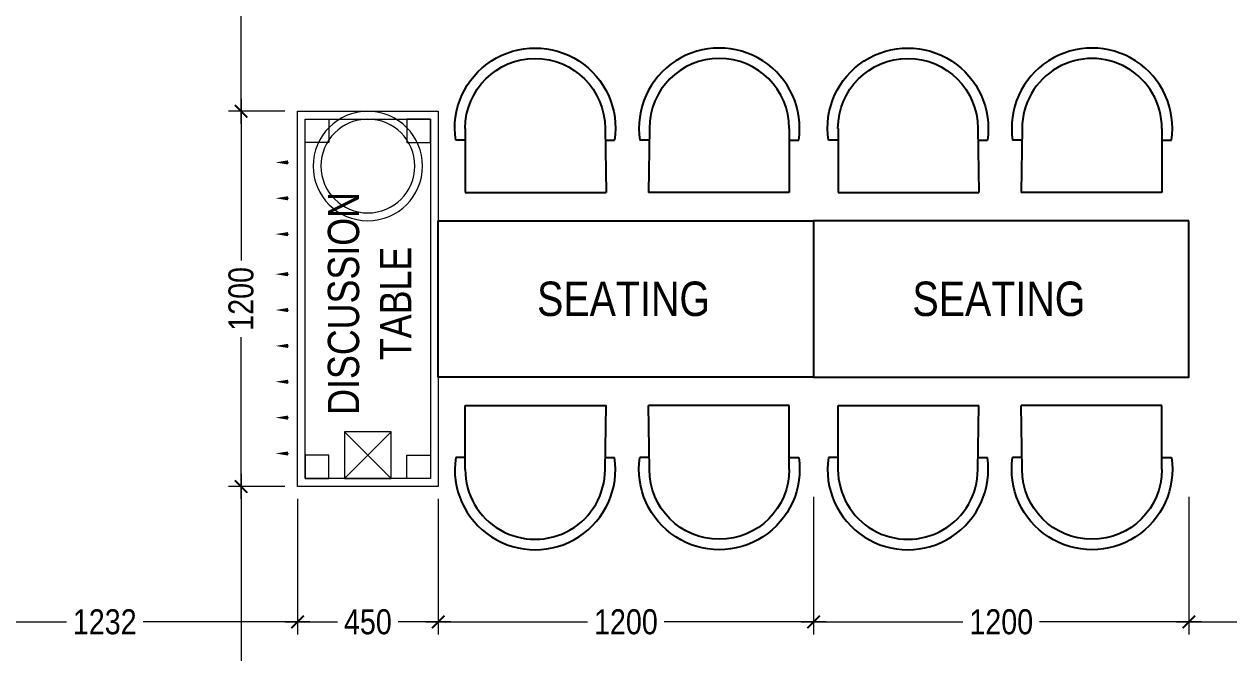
# Model space of a CAD drawing. Header units: millimetres. Extents: x 7389 to 27936, y -894474 to -881284.
# Drawn here: x 18225 to 22076, y -892167 to -890155 of the extents above; entities that cross this region are included whole.
import ezdxf
from ezdxf.lldxf.tags import DXFTag

# ---------------------------------------------------------------- set-up
doc = ezdxf.new("R2010")
doc.units = ezdxf.units.MM
doc.header["$LTSCALE"] = 40
doc.header["$MEASUREMENT"] = 0
doc.header["$PDMODE"] = 3
doc.linetypes.add('HIDDEN2', pattern=[0.1875, 0.125, -0.0625])
for name, color, linetype, lineweight in [('dimensions', 149, 'Continuous', 5), ('Floor-Unit', 1, 'Continuous', 13), ('LENS_PARTITION', 21, 'Continuous', 25), ('LENS_TEXT', 31, 'HIDDEN2', 5), ('LN-ELEVATION-1', 81, 'Continuous', 25), ('LN-ELEVATION-5', 167, 'Continuous', 5)]:
    doc.layers.add(name, color=color, linetype=linetype, lineweight=lineweight)
doc.styles.get("Standard").update_dxf_attribs({"font": 'ARIALN.TTF'})
tags = doc.linetypes.add('DASHED2', pattern=[0.375, 0.25, -0.125]).pattern_tags.tags
tags[6:7] = [DXFTag(74, 4), DXFTag(75, 0), DXFTag(340, '0'), DXFTag(46, 1.0), DXFTag(50, 0.0), DXFTag(44, 0.0), DXFTag(45, 0.0)]
tags[4:5] = [DXFTag(74, 4), DXFTag(75, 0), DXFTag(340, '0'), DXFTag(46, 1.0), DXFTag(50, 0.0), DXFTag(44, 0.0), DXFTag(45, 0.0)]
doc.dimstyles.new('Working', dxfattribs={"dimscale": 0.8, "dimtxt": 100, "dimasz": 50, "dimexe": 50, "dimexo": 50, "dimgap": 25, "dimtad": 0, "dimdec": 0, "dimzin": 0, "dimdsep": 46, "dimtxsty": 'Standard', "dimblk": 'ARCHTICK', "dimcen": 0, "dimdle": 50, "dimclrd": 250, "dimclre": 8, "dimclrt": 7, "dimadec": 0, "dimazin": 0, "dimtfac": 1, "dimtdec": 0, "dimtofl": 0, "dimtmove": 1, "dimatfit": 3, "dimfxl": 3, "dimtolj": 1, "dimlwd": 5, "dimlwe": 0, "dimarcsym": 0})

# ---------------------------------------------------------------- blocks, each defined once
blk = doc.blocks.new('GHMHHGD')
at = {"layer": 'LENS_PARTITION'}
for p, q in [((166.7, 201.3), (166.7, 231.6)), ((204.8, 201), (0, 204.1)), ((0, -204.1), (0, 204.1)), ((0, -245.9), (0, -147.2)), ((204.8, -245.9), (0, -245.9)), ((166.7, -245.9), (166.7, -276.5))]:
    blk.add_line(p, q, dxfattribs=at)
for radius, start, end in [(256.9, 261.4591, 98.5409), (223.5, 270, 90)]:
    blk.add_arc((204.8, -22.5), radius, start, end, dxfattribs=at)
blk = doc.blocks.new('D-Table-1200')
at = {"layer": 'LN-ELEVATION-1', "linetype": 'ByBlock', "lineweight": -2}
for p, q in [((-1094.5, -480.3), (-1094.5, -479)), ((-979.8, -480.3), (-979.8, -479)), ((-865.1, -480.3), (-865.1, -479)), ((-750.4, -480.3), (-750.4, -479)), ((-635.6, -480.3), (-635.6, -479)), ((-520.9, -480.3), (-520.9, -479)), ((-392.9, -480.3), (-392.9, -479)), ((-278.1, -480.3), (-278.1, -479)), ((-163.4, -480.3), (-163.4, -479))]:
    blk.add_line(p, q, dxfattribs=at)
for points in [[(0, 0), (-1200, 0), (-1200, -450), (0, -450)], [(-25, -25), (-1175, -25), (-1175, -425), (-25, -425)]]:
    blk.add_lwpolyline(points, close=True, dxfattribs=at)
for radius in [175, 150]:
    blk.add_circle((-175, -225), radius, dxfattribs=at)
for points in [[(-1087.9, -480.3), (-1101.2, -480.3), (-1094.5, -520.3)], [(-973.1, -480.3), (-986.5, -480.3), (-979.8, -520.3)], [(-858.4, -480.3), (-871.8, -480.3), (-865.1, -520.3)], [(-743.7, -480.3), (-757, -480.3), (-750.4, -520.3)], [(-629, -480.3), (-642.3, -480.3), (-635.6, -520.3)], [(-514.2, -480.3), (-527.6, -480.3), (-520.9, -520.3)], [(-386.2, -480.3), (-399.5, -480.3), (-392.9, -520.3)], [(-271.5, -480.3), (-284.8, -480.3), (-278.1, -520.3)], [(-156.7, -480.3), (-170.1, -480.3), (-163.4, -520.3)]]:
    blk.add_solid(points, dxfattribs=at)
at = {"layer": 'LN-ELEVATION-5', "linetype": 'ByBlock', "lineweight": -2}
for p, q in [((-1025, -300), (-1175, -150)), ((-1175, -300), (-1025, -150))]:
    blk.add_line(p, q, dxfattribs=at)
for points in [[(-1100, -25), (-1175, -25), (-1175, -100), (-1100, -100)], [(-100, -25), (-25, -25), (-25, -100), (-100, -100)], [(-1025, -300), (-1175, -300), (-1175, -150), (-1025, -150)], [(-1100, -425), (-1175, -425), (-1175, -350), (-1100, -350)], [(-100, -425), (-25, -425), (-25, -350), (-100, -350)]]:
    blk.add_lwpolyline(points, close=True, dxfattribs=at)
blk = doc.blocks.new('_ArchTick')
at = {"const_width": 0.15}
blk.add_lwpolyline([(-0.5, -0.5), (0.5, 0.5)], dxfattribs=at)
blk = doc.blocks.new('*D91')
at = {"layer": 'Defpoints', "color": 0, "ltscale": 50, "transparency": 16777216}
for p in [(17866.2, -891634.3), (19098.7, -891634.3), (19098.7, -892067.7)]:
    blk.add_point(p, dxfattribs=at)
at = {"layer": 'dimensions', "color": 8, "linetype": 'DASHED2', "lineweight": 0, "ltscale": 50, "transparency": 16777216}
for p, q in [((17866.2, -891674.3), (17866.2, -892107.7)), ((19098.7, -891674.3), (19098.7, -892107.7))]:
    blk.add_line(p, q, dxfattribs=at)
at = {"layer": 'dimensions', "color": 250, "linetype": 'DASHED2', "lineweight": 5, "ltscale": 50, "transparency": 16777216}
for p, q in [((17826.2, -892067.7), (18367.9, -892067.7)), ((19138.7, -892067.7), (18597.1, -892067.7))]:
    blk.add_line(p, q, dxfattribs=at)
at = {"layer": 'dimensions', "color": 250, "lineweight": 5, "ltscale": 50, "transparency": 16777216, "xscale": 40, "yscale": 40, "zscale": 40, "rotation": 180}
blk.add_blockref('_ArchTick', (17866.2, -892067.7), dxfattribs=at)
at = {"layer": 'dimensions', "color": 250, "lineweight": 5, "ltscale": 50, "transparency": 16777216, "xscale": 40, "yscale": 40, "zscale": 40}
blk.add_blockref('_ArchTick', (19098.7, -892067.7), dxfattribs=at)
at = {"layer": 'dimensions', "color": 7, "ltscale": 50, "transparency": 16777216, "insert": (18482.5, -892067.7), "char_height": 80, "attachment_point": 5, "bg_fill": 3, "box_fill_scale": 1.25, "bg_fill_color": 9, "bg_fill_true_color": 13158600, "bg_fill_transparency": 0}
blk.add_mtext('\\A1;1232', dxfattribs=at)
blk = doc.blocks.new('*D92')
at = {"layer": 'Defpoints', "color": 0, "ltscale": 50, "transparency": 16777216}
for p in [(19098.7, -891634.3), (19548.7, -891634.3), (19548.7, -892067.7)]:
    blk.add_point(p, dxfattribs=at)
at = {"layer": 'dimensions', "color": 8, "linetype": 'DASHED2', "lineweight": 0, "ltscale": 50, "transparency": 16777216}
for p, q in [((19098.7, -891674.3), (19098.7, -892107.7)), ((19548.7, -891674.3), (19548.7, -892107.7))]:
    blk.add_line(p, q, dxfattribs=at)
at = {"layer": 'dimensions', "color": 250, "linetype": 'DASHED2', "lineweight": 5, "ltscale": 50, "transparency": 16777216}
for p, q in [((19058.7, -892067.7), (19230, -892067.7)), ((19588.7, -892067.7), (19417.4, -892067.7))]:
    blk.add_line(p, q, dxfattribs=at)
at = {"layer": 'dimensions', "color": 250, "lineweight": 5, "ltscale": 50, "transparency": 16777216, "xscale": 40, "yscale": 40, "zscale": 40, "rotation": 180}
blk.add_blockref('_ArchTick', (19098.7, -892067.7), dxfattribs=at)
at = {"layer": 'dimensions', "color": 250, "lineweight": 5, "ltscale": 50, "transparency": 16777216, "xscale": 40, "yscale": 40, "zscale": 40}
blk.add_blockref('_ArchTick', (19548.7, -892067.7), dxfattribs=at)
at = {"layer": 'dimensions', "color": 7, "ltscale": 50, "transparency": 16777216, "insert": (19323.7, -892067.7), "char_height": 80, "attachment_point": 5, "bg_fill": 3, "box_fill_scale": 1.25, "bg_fill_color": 9, "bg_fill_true_color": 13158600, "bg_fill_transparency": 0}
blk.add_mtext('\\A1;450', dxfattribs=at)
blk = doc.blocks.new('*D93')
at = {"layer": 'Defpoints', "color": 0, "ltscale": 50, "transparency": 16777216}
for p in [(20748.7, -891284.3), (19548.7, -891634.3), (20748.7, -892067.7)]:
    blk.add_point(p, dxfattribs=at)
at = {"layer": 'dimensions', "color": 8, "linetype": 'DASHED2', "lineweight": 0, "ltscale": 50, "transparency": 16777216}
for p, q in [((19548.7, -891674.3), (19548.7, -892107.7)), ((20748.7, -891667.7), (20748.7, -892107.7))]:
    blk.add_line(p, q, dxfattribs=at)
at = {"layer": 'dimensions', "color": 250, "linetype": 'DASHED2', "lineweight": 5, "ltscale": 50, "transparency": 16777216}
for p, q in [((19508.7, -892067.7), (20033.9, -892067.7)), ((20788.7, -892067.7), (20263.5, -892067.7))]:
    blk.add_line(p, q, dxfattribs=at)
at = {"layer": 'dimensions', "color": 250, "lineweight": 5, "ltscale": 50, "transparency": 16777216, "xscale": 40, "yscale": 40, "zscale": 40, "rotation": 180}
blk.add_blockref('_ArchTick', (19548.7, -892067.7), dxfattribs=at)
at = {"layer": 'dimensions', "color": 250, "lineweight": 5, "ltscale": 50, "transparency": 16777216, "xscale": 40, "yscale": 40, "zscale": 40}
blk.add_blockref('_ArchTick', (20748.7, -892067.7), dxfattribs=at)
at = {"layer": 'dimensions', "color": 7, "ltscale": 50, "transparency": 16777216, "insert": (20148.7, -892067.7), "char_height": 80, "attachment_point": 5, "bg_fill": 3, "box_fill_scale": 1.25, "bg_fill_color": 9, "bg_fill_true_color": 13158600, "bg_fill_transparency": 0}
blk.add_mtext('\\A1;1200', dxfattribs=at)
blk = doc.blocks.new('*D94')
at = {"layer": 'Defpoints', "color": 0, "ltscale": 50, "transparency": 16777216}
for p in [(20748.7, -891284.3), (21948.7, -891284.3), (21948.7, -892067.7)]:
    blk.add_point(p, dxfattribs=at)
at = {"layer": 'dimensions', "color": 8, "linetype": 'DASHED2', "lineweight": 0, "ltscale": 50, "transparency": 16777216}
for p, q in [((20748.7, -891667.7), (20748.7, -892107.7)), ((21948.7, -891667.7), (21948.7, -892107.7))]:
    blk.add_line(p, q, dxfattribs=at)
at = {"layer": 'dimensions', "color": 250, "linetype": 'DASHED2', "lineweight": 5, "ltscale": 50, "transparency": 16777216}
for p, q in [((20708.7, -892067.7), (21233.9, -892067.7)), ((21988.7, -892067.7), (21463.5, -892067.7))]:
    blk.add_line(p, q, dxfattribs=at)
at = {"layer": 'dimensions', "color": 250, "lineweight": 5, "ltscale": 50, "transparency": 16777216, "xscale": 40, "yscale": 40, "zscale": 40, "rotation": 180}
blk.add_blockref('_ArchTick', (20748.7, -892067.7), dxfattribs=at)
at = {"layer": 'dimensions', "color": 250, "lineweight": 5, "ltscale": 50, "transparency": 16777216, "xscale": 40, "yscale": 40, "zscale": 40}
blk.add_blockref('_ArchTick', (21948.7, -892067.7), dxfattribs=at)
at = {"layer": 'dimensions', "color": 7, "ltscale": 50, "transparency": 16777216, "insert": (21348.7, -892067.7), "char_height": 80, "attachment_point": 5, "bg_fill": 3, "box_fill_scale": 1.25, "bg_fill_color": 9, "bg_fill_true_color": 13158600, "bg_fill_transparency": 0}
blk.add_mtext('\\A1;1200', dxfattribs=at)
blk = doc.blocks.new('*D95')
at = {"layer": 'Defpoints', "color": 0, "ltscale": 50, "transparency": 16777216}
for p in [(21948.7, -891284.3), (23148.7, -891884.9), (23148.7, -892067.7)]:
    blk.add_point(p, dxfattribs=at)
at = {"layer": 'dimensions', "color": 8, "linetype": 'DASHED2', "lineweight": 0, "ltscale": 50, "transparency": 16777216}
for p, q in [((21948.7, -891667.7), (21948.7, -892107.7)), ((23148.7, -891924.9), (23148.7, -892107.7))]:
    blk.add_line(p, q, dxfattribs=at)
at = {"layer": 'dimensions', "color": 250, "linetype": 'DASHED2', "lineweight": 5, "ltscale": 50, "transparency": 16777216}
for p, q in [((21908.7, -892067.7), (22433.9, -892067.7)), ((23188.7, -892067.7), (22663.4, -892067.7))]:
    blk.add_line(p, q, dxfattribs=at)
at = {"layer": 'dimensions', "color": 250, "lineweight": 5, "ltscale": 50, "transparency": 16777216, "xscale": 40, "yscale": 40, "zscale": 40, "rotation": 180}
blk.add_blockref('_ArchTick', (21948.7, -892067.7), dxfattribs=at)
at = {"layer": 'dimensions', "color": 250, "lineweight": 5, "ltscale": 50, "transparency": 16777216, "xscale": 40, "yscale": 40, "zscale": 40}
blk.add_blockref('_ArchTick', (23148.7, -892067.7), dxfattribs=at)
at = {"layer": 'dimensions', "color": 7, "ltscale": 50, "transparency": 16777216, "insert": (22548.7, -892067.7), "char_height": 80, "attachment_point": 5, "bg_fill": 3, "box_fill_scale": 1.25, "bg_fill_color": 9, "bg_fill_true_color": 13158600, "bg_fill_transparency": 0}
blk.add_mtext('\\A1;1200', dxfattribs=at)
blk = doc.blocks.new('*D107')
at = {"layer": 'Defpoints', "color": 0, "ltscale": 50, "transparency": 16777216}
for p in [(18918.5, -890434.3), (19098.7, -890434.3), (19098.7, -891634.3)]:
    blk.add_point(p, dxfattribs=at)
at = {"layer": 'dimensions', "color": 250, "linetype": 'DASHED2', "lineweight": 5, "ltscale": 50, "transparency": 16777216}
for p, q in [((18918.5, -890394.3), (18918.5, -890919.6)), ((18918.5, -891674.3), (18918.5, -891149.1))]:
    blk.add_line(p, q, dxfattribs=at)
at = {"layer": 'dimensions', "color": 8, "linetype": 'DASHED2', "lineweight": 0, "ltscale": 50, "transparency": 16777216}
for p, q in [((19058.7, -890434.3), (18878.5, -890434.3)), ((19058.7, -891634.3), (18878.5, -891634.3))]:
    blk.add_line(p, q, dxfattribs=at)
at = {"layer": 'dimensions', "color": 250, "lineweight": 5, "ltscale": 50, "transparency": 16777216, "xscale": 40, "yscale": 40, "zscale": 40}
for p, rotation in [((18918.5, -890434.3), 90), ((18918.5, -891634.3), 270)]:
    blk.add_blockref('_ArchTick', p, dxfattribs=dict(at, rotation=rotation))
at = {"layer": 'dimensions', "color": 7, "ltscale": 50, "transparency": 16777216, "insert": (18918.5, -891034.3), "char_height": 80, "attachment_point": 5, "rotation": 90, "bg_fill": 3, "box_fill_scale": 1.25, "bg_fill_color": 9, "bg_fill_true_color": 13158600, "bg_fill_transparency": 0}
blk.add_mtext('\\A1;1200', dxfattribs=at)
blk = doc.blocks.new('*D108')
at = {"layer": 'Defpoints', "color": 0, "ltscale": 50, "transparency": 16777216}
for p in [(18918.5, -888739.9), (18956.9, -888739.9), (19098.7, -890434.3)]:
    blk.add_point(p, dxfattribs=at)
at = {"layer": 'dimensions', "color": 250, "linetype": 'DASHED2', "lineweight": 5, "ltscale": 50, "transparency": 16777216}
for p, q in [((18918.5, -888699.9), (18918.5, -889472.4)), ((18918.5, -890474.3), (18918.5, -889701.9))]:
    blk.add_line(p, q, dxfattribs=at)
at = {"layer": 'dimensions', "color": 8, "linetype": 'DASHED2', "lineweight": 0, "ltscale": 50, "transparency": 16777216}
for p, q in [((18918.5, -888739.9), (18878.5, -888739.9)), ((19058.7, -890434.3), (18878.5, -890434.3))]:
    blk.add_line(p, q, dxfattribs=at)
at = {"layer": 'dimensions', "color": 250, "lineweight": 5, "ltscale": 50, "transparency": 16777216, "xscale": 40, "yscale": 40, "zscale": 40}
for p, rotation in [((18918.5, -888739.9), 90), ((18918.5, -890434.3), 270)]:
    blk.add_blockref('_ArchTick', p, dxfattribs=dict(at, rotation=rotation))
at = {"layer": 'dimensions', "color": 7, "ltscale": 50, "transparency": 16777216, "insert": (18918.5, -889587.1), "char_height": 80, "attachment_point": 5, "rotation": 90, "bg_fill": 3, "box_fill_scale": 1.25, "bg_fill_color": 9, "bg_fill_true_color": 13158600, "bg_fill_transparency": 0}
blk.add_mtext('\\A1;1694', dxfattribs=at)
blk = doc.blocks.new('*D109')
at = {"layer": 'Defpoints', "color": 0, "ltscale": 50, "transparency": 16777216}
for p in [(19098.7, -891634.3), (18918.5, -893194.7), (18973, -893194.7)]:
    blk.add_point(p, dxfattribs=at)
at = {"layer": 'dimensions', "color": 250, "linetype": 'DASHED2', "lineweight": 5, "ltscale": 50, "transparency": 16777216}
for p, q in [((18918.5, -891594.3), (18918.5, -892299.8)), ((18918.5, -893234.7), (18918.5, -892529.3))]:
    blk.add_line(p, q, dxfattribs=at)
at = {"layer": 'dimensions', "color": 8, "linetype": 'DASHED2', "lineweight": 0, "ltscale": 50, "transparency": 16777216}
for p, q in [((19058.7, -891634.3), (18878.5, -891634.3)), ((18933, -893194.7), (18878.5, -893194.7))]:
    blk.add_line(p, q, dxfattribs=at)
at = {"layer": 'dimensions', "color": 250, "lineweight": 5, "ltscale": 50, "transparency": 16777216, "xscale": 40, "yscale": 40, "zscale": 40}
for p, rotation in [((18918.5, -891634.3), 90), ((18918.5, -893194.7), 270)]:
    blk.add_blockref('_ArchTick', p, dxfattribs=dict(at, rotation=rotation))
at = {"layer": 'dimensions', "color": 7, "ltscale": 50, "transparency": 16777216, "insert": (18918.5, -892414.5), "char_height": 80, "attachment_point": 5, "rotation": 90, "bg_fill": 3, "box_fill_scale": 1.25, "bg_fill_color": 9, "bg_fill_true_color": 13158600, "bg_fill_transparency": 0}
blk.add_mtext('\\A1;1560', dxfattribs=at)

msp = doc.modelspace()

# ---------------------------------------------------------------- linework, layer by layer
at = {"layer": 'LENS_PARTITION'}
for points in [[(19548.7, -890784.3), (20748.7, -890784.3), (20748.7, -891284.3), (19548.7, -891284.3)], [(21948.7, -890784.3), (20748.7, -890784.3), (20748.7, -891284.3), (21948.7, -891284.3)]]:
    msp.add_lwpolyline(points, close=True, dxfattribs=at)

# ---------------------------------------------------------------- block references
at = {"xscale": -1}
for p, rotation in [((19881, -890693.6), 270.0000811450334), ((21072.7, -890693.6), 269.9999188549666), ((20424.7, -891375), 90.0000811450334), ((21616.4, -891375), 89.9999188549666)]:
    msp.add_blockref('GHMHHGD', p, dxfattribs=dict(at, rotation=rotation))
for p, rotation in [((20424.7, -890693.6), 90.00008114503338), ((21616.4, -890693.6), 89.99991885496658), ((19881, -891375), 270.0000811450333), ((21072.7, -891375), 269.9999188549666)]:
    msp.add_blockref('GHMHHGD', p, dxfattribs=dict(rotation=rotation))
at = {"layer": 'Floor-Unit', "xscale": -1, "rotation": 270}
msp.add_blockref('D-Table-1200', (19548.7, -890434.3), dxfattribs=at)

# ---------------------------------------------------------------- texts
at = {"layer": 'LENS_TEXT', "linetype": 'Continuous', "ltscale": 3, "insert": (19329.1, -891048.8), "char_height": 100, "width": 551.363, "attachment_point": 5, "rotation": 90}
msp.add_mtext('\\pxqc;DISCUSSION TABLE', dxfattribs=at)
at = {"layer": 'LENS_TEXT', "char_height": 110, "attachment_point": 1}
for insert in [(19864.7, -890979), (21064.7, -890979)]:
    msp.add_mtext_dynamic_manual_height_columns('SEATING ', width=237.441, gutter_width=12.5, heights=[0], dxfattribs=dict(at, insert=insert))

# ---------------------------------------------------------------- next in the draw order: dimensions: what is measured, and where the dimension line sits
at = {"layer": 'dimensions', "color": 3, "ltscale": 50, "true_color": 0x15f609}
dim = msp.add_linear_dim(base=(19098.7063, -892067.661), p1=(17866.2447, -891634.3289), p2=(19098.7063, -891634.3289), dimstyle='Working', override={"dimfxl": 500, "dimfxlon": 1, "dimtfill": 1, "dimarcsym": 1}, dxfattribs=at)
dim.commit()
dim.dimension.update_dxf_attribs({"geometry": '*D91', "text_midpoint": (18482.4755, -892067.661)})

# ---------------------------------------------------------------- next in the draw order: dimensions: what is measured, and where the dimension line sits
dim = msp.add_linear_dim(base=(19548.7, -892067.7), p1=(19098.7, -891634.3), p2=(19548.7, -891634.3), dimstyle='Working', override={"dimfxl": 500, "dimfxlon": 1, "dimtfill": 1, "dimarcsym": 1}, dxfattribs=at)
dim.commit()
dim.dimension.update_dxf_attribs({"geometry": '*D92', "text_midpoint": (19323.7, -892067.7)})

# ---------------------------------------------------------------- next in the draw order: dimensions: what is measured, and where the dimension line sits
dim = msp.add_linear_dim(base=(18918.5, -890434.3), p1=(19098.7, -891634.3), p2=(19098.7, -890434.3), angle=90, dimstyle='Working', override={"dimfxl": 500, "dimfxlon": 1, "dimtfill": 1, "dimarcsym": 1}, dxfattribs=at)
dim.commit()
dim.dimension.update_dxf_attribs({"geometry": '*D107', "text_midpoint": (18918.5, -891034.3)})
dim = msp.add_linear_dim(base=(20748.7, -892067.7), p1=(19548.7, -891634.3), p2=(20748.7, -891284.3), dimstyle='Working', override={"dimfxl": 500, "dimfxlon": 1, "dimtfill": 1, "dimarcsym": 1}, dxfattribs=at)
dim.commit()
dim.dimension.update_dxf_attribs({"geometry": '*D93', "text_midpoint": (20148.7, -892067.7)})

# ---------------------------------------------------------------- next in the draw order: dimensions: what is measured, and where the dimension line sits
for base, p1, p2, picture, middle in [((18918.5, -888739.9), (19098.7, -890434.3), (18956.9, -888739.9), '*D108', (18918.5, -889587.1)), ((18918.5, -893194.7), (19098.7, -891634.3), (18973, -893194.7), '*D109', (18918.5, -892414.5))]:
    dim = msp.add_linear_dim(base=base, p1=p1, p2=p2, angle=90, dimstyle='Working', override={"dimfxl": 500, "dimfxlon": 1, "dimtfill": 1, "dimarcsym": 1}, dxfattribs=at)
    dim.commit()
    dim.dimension.update_dxf_attribs({"geometry": picture, "text_midpoint": middle})
dim = msp.add_linear_dim(base=(21948.7, -892067.7), p1=(20748.7, -891284.3), p2=(21948.7, -891284.3), dimstyle='Working', override={"dimfxl": 500, "dimfxlon": 1, "dimtfill": 1, "dimarcsym": 1}, dxfattribs=at)
dim.commit()
dim.dimension.update_dxf_attribs({"geometry": '*D94', "text_midpoint": (21348.7, -892067.7)})

# ---------------------------------------------------------------- next in the draw order: dimensions: what is measured, and where the dimension line sits
dim = msp.add_linear_dim(base=(23148.7, -892067.7), p1=(21948.7, -891284.3), p2=(23148.7, -891884.9), dimstyle='Working', override={"dimfxl": 500, "dimfxlon": 1, "dimtfill": 1, "dimarcsym": 1}, dxfattribs=at)
dim.commit()
dim.dimension.update_dxf_attribs({"geometry": '*D95', "text_midpoint": (22548.7, -892067.7)})

doc.saveas('drawing.dxf')
